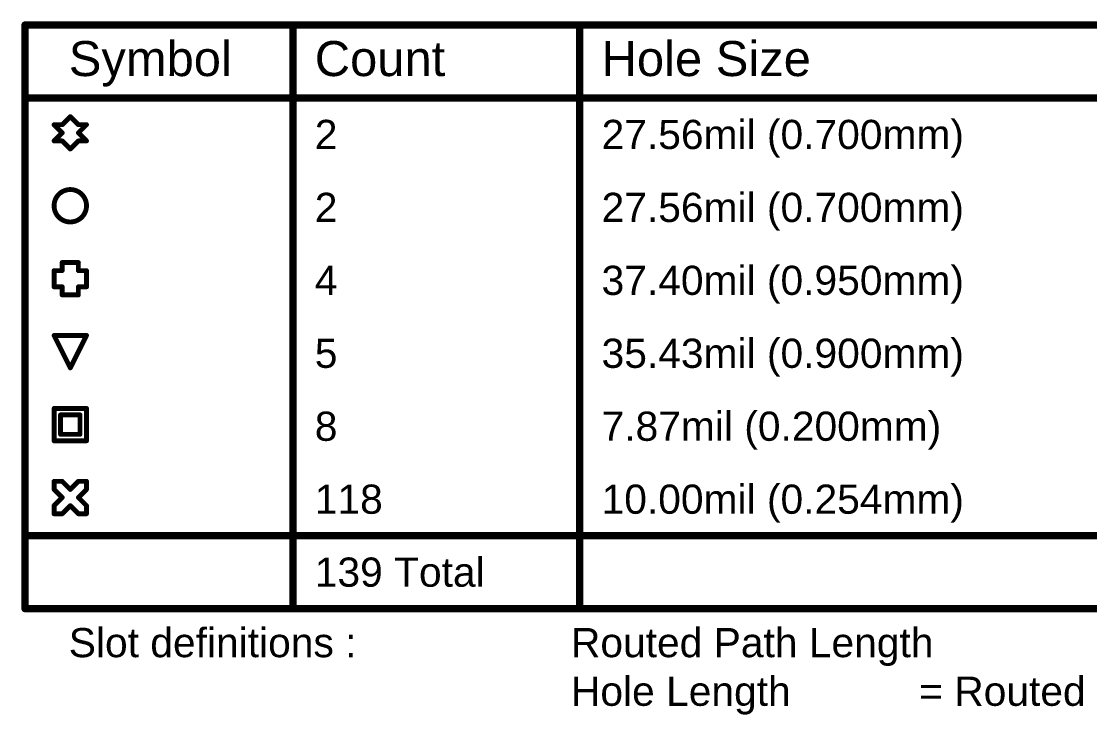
# Model space of a CAD drawing. Header units: inches. Extents: x -13 to 356, y -4 to 120.
# Drawn here: x 47.8 to 103.6, y 30.2 to 66.5 of the extents above; entities that cross this region are included whole.
import ezdxf

# ---------------------------------------------------------------- set-up
doc = ezdxf.new("R2010")
doc.units = ezdxf.units.IN
doc.layers.add('Drill Drawing', color=1, linetype='Continuous')
doc.styles.add('Arial', font='', dxfattribs={"height": 0.2})
doc.styles.get('Arial').set_extended_font_data('Arial')

msp = doc.modelspace()

# ---------------------------------------------------------------- linework, layer by layer
at = {"layer": 'Drill Drawing'}
for points in [[(47.943, 66.267, 0.381, 0.381, 0), (355.805, 66.267, 0.381, 0.381, 0)], [(47.943, 35.787, 0.381, 0.381, 0), (47.943, 66.267, 0.381, 0.381, 0)], [(61.935, 35.787, 0.381, 0.381, 0), (61.935, 66.267, 0.381, 0.381, 0)], [(76.917, 35.787, 0.381, 0.381, 0), (76.917, 66.267, 0.381, 0.381, 0)], [(47.943, 62.457, 0.381, 0.381, 0), (355.805, 62.457, 0.381, 0.381, 0)], [(49.885, 61.06, 0.254, 0.254, 0), (50.308, 61.483, 0.254, 0.254, 0)], [(50.308, 61.483, 0.254, 0.254, 0), (50.731, 61.06, 0.254, 0.254, 0)], [(49.461, 61.06, 0.254, 0.254, 0), (49.885, 60.637, 0.254, 0.254, 0)], [(49.461, 61.06, 0.254, 0.254, 0), (49.885, 61.06, 0.254, 0.254, 0)], [(50.731, 61.06, 0.254, 0.254, 0), (51.155, 61.06, 0.254, 0.254, 0)], [(50.731, 60.637, 0.254, 0.254, 0), (51.155, 61.06, 0.254, 0.254, 0)], [(49.461, 60.213, 0.254, 0.254, 0), (49.885, 60.637, 0.254, 0.254, 0)], [(49.461, 60.213, 0.254, 0.254, 0), (49.885, 60.213, 0.254, 0.254, 0)], [(49.885, 60.213, 0.254, 0.254, 0), (50.308, 59.79, 0.254, 0.254, 0)], [(50.308, 59.79, 0.254, 0.254, 0), (50.731, 60.213, 0.254, 0.254, 0)], [(50.731, 60.637, 0.254, 0.254, 0), (51.155, 60.213, 0.254, 0.254, 0)], [(50.731, 60.213, 0.254, 0.254, 0), (51.155, 60.213, 0.254, 0.254, 0)], [(49.885, 53.44, 0.254, 0.254, 0), (49.885, 53.863, 0.254, 0.254, 0)], [(49.885, 53.863, 0.254, 0.254, 0), (50.731, 53.863, 0.254, 0.254, 0)], [(50.731, 53.44, 0.254, 0.254, 0), (50.731, 53.863, 0.254, 0.254, 0)], [(49.461, 52.593, 0.254, 0.254, 0), (49.461, 53.44, 0.254, 0.254, 0)], [(49.461, 53.44, 0.254, 0.254, 0), (49.885, 53.44, 0.254, 0.254, 0)], [(50.731, 53.44, 0.254, 0.254, 0), (51.155, 53.44, 0.254, 0.254, 0)], [(51.155, 52.593, 0.254, 0.254, 0), (51.155, 53.44, 0.254, 0.254, 0)], [(49.461, 52.593, 0.254, 0.254, 0), (49.885, 52.593, 0.254, 0.254, 0)], [(49.885, 52.17, 0.254, 0.254, 0), (49.885, 52.593, 0.254, 0.254, 0)], [(50.731, 52.593, 0.254, 0.254, 0), (51.155, 52.593, 0.254, 0.254, 0)], [(50.731, 52.17, 0.254, 0.254, 0), (50.731, 52.593, 0.254, 0.254, 0)], [(49.885, 52.17, 0.254, 0.254, 0), (50.731, 52.17, 0.254, 0.254, 0)], [(49.461, 50.053, 0.254, 0.254, 0), (51.155, 50.053, 0.254, 0.254, 0)], [(49.461, 50.053, 0.254, 0.254, 0), (50.308, 48.36, 0.254, 0.254, 0)], [(50.308, 48.36, 0.254, 0.254, 0), (51.155, 50.053, 0.254, 0.254, 0)], [(49.461, 46.243, 0.254, 0.254, 0), (51.155, 46.243, 0.254, 0.254, 0)], [(49.461, 44.55, 0.254, 0.254, 0), (49.461, 46.243, 0.254, 0.254, 0)], [(51.155, 44.55, 0.254, 0.254, 0), (51.155, 46.243, 0.254, 0.254, 0)], [(49.8, 45.905, 0.254, 0.254, 0), (50.816, 45.905, 0.254, 0.254, 0)], [(49.8, 44.889, 0.254, 0.254, 0), (49.8, 45.905, 0.254, 0.254, 0)], [(50.816, 44.889, 0.254, 0.254, 0), (50.816, 45.905, 0.254, 0.254, 0)], [(49.461, 44.55, 0.254, 0.254, 0), (51.155, 44.55, 0.254, 0.254, 0)], [(49.8, 44.889, 0.254, 0.254, 0), (50.816, 44.889, 0.254, 0.254, 0)], [(49.461, 42.01, 0.254, 0.254, 0), (49.461, 42.433, 0.254, 0.254, 0)], [(49.461, 42.433, 0.254, 0.254, 0), (49.885, 42.433, 0.254, 0.254, 0)], [(49.885, 42.433, 0.254, 0.254, 0), (50.308, 42.01, 0.254, 0.254, 0)], [(50.308, 42.01, 0.254, 0.254, 0), (50.731, 42.433, 0.254, 0.254, 0)], [(50.731, 42.433, 0.254, 0.254, 0), (51.155, 42.433, 0.254, 0.254, 0)], [(51.155, 42.01, 0.254, 0.254, 0), (51.155, 42.433, 0.254, 0.254, 0)], [(49.461, 42.01, 0.254, 0.254, 0), (49.885, 41.587, 0.254, 0.254, 0)], [(50.731, 41.587, 0.254, 0.254, 0), (51.155, 42.01, 0.254, 0.254, 0)], [(49.461, 41.163, 0.254, 0.254, 0), (49.885, 41.587, 0.254, 0.254, 0)], [(50.731, 41.587, 0.254, 0.254, 0), (51.155, 41.163, 0.254, 0.254, 0)], [(49.461, 40.74, 0.254, 0.254, 0), (49.461, 41.163, 0.254, 0.254, 0)], [(49.461, 40.74, 0.254, 0.254, 0), (49.885, 40.74, 0.254, 0.254, 0)], [(49.885, 40.74, 0.254, 0.254, 0), (50.308, 41.163, 0.254, 0.254, 0)], [(50.308, 41.163, 0.254, 0.254, 0), (50.731, 40.74, 0.254, 0.254, 0)], [(50.731, 40.74, 0.254, 0.254, 0), (51.155, 40.74, 0.254, 0.254, 0)], [(51.155, 40.74, 0.254, 0.254, 0), (51.155, 41.163, 0.254, 0.254, 0)], [(47.943, 39.597, 0.381, 0.381, 0), (355.805, 39.597, 0.381, 0.381, 0)], [(47.943, 35.787, 0.381, 0.381, 0), (355.805, 35.787, 0.381, 0.381, 0)]]:
    msp.add_lwpolyline(points, format="xyseb", dxfattribs=at)
for points in [[(47.847, 66.267, 0.191, 0.191, 1), (48.038, 66.267, 0.191, 0.191, 1)], [(47.847, 66.267, 0.191, 0.191, 1), (48.038, 66.267, 0.191, 0.191, 1)], [(61.839, 66.267, 0.191, 0.191, 1), (62.03, 66.267, 0.191, 0.191, 1)], [(76.822, 66.267, 0.191, 0.191, 1), (77.012, 66.267, 0.191, 0.191, 1)], [(47.847, 62.457, 0.191, 0.191, 1), (48.038, 62.457, 0.191, 0.191, 1)], [(50.244, 61.483, 0.127, 0.127, 1), (50.371, 61.483, 0.127, 0.127, 1)], [(50.244, 61.483, 0.127, 0.127, 1), (50.371, 61.483, 0.127, 0.127, 1)], [(49.398, 61.06, 0.127, 0.127, 1), (49.525, 61.06, 0.127, 0.127, 1)], [(49.398, 61.06, 0.127, 0.127, 1), (49.525, 61.06, 0.127, 0.127, 1)], [(49.821, 61.06, 0.127, 0.127, 1), (49.948, 61.06, 0.127, 0.127, 1)], [(49.821, 61.06, 0.127, 0.127, 1), (49.948, 61.06, 0.127, 0.127, 1)], [(50.668, 61.06, 0.127, 0.127, 1), (50.795, 61.06, 0.127, 0.127, 1)], [(50.668, 61.06, 0.127, 0.127, 1), (50.795, 61.06, 0.127, 0.127, 1)], [(51.091, 61.06, 0.127, 0.127, 1), (51.218, 61.06, 0.127, 0.127, 1)], [(51.091, 61.06, 0.127, 0.127, 1), (51.218, 61.06, 0.127, 0.127, 1)], [(49.398, 60.213, 0.127, 0.127, 1), (49.525, 60.213, 0.127, 0.127, 1)], [(49.398, 60.213, 0.127, 0.127, 1), (49.525, 60.213, 0.127, 0.127, 1)], [(49.821, 60.637, 0.127, 0.127, 1), (49.948, 60.637, 0.127, 0.127, 1)], [(49.821, 60.637, 0.127, 0.127, 1), (49.948, 60.637, 0.127, 0.127, 1)], [(49.821, 60.213, 0.127, 0.127, 1), (49.948, 60.213, 0.127, 0.127, 1)], [(49.821, 60.213, 0.127, 0.127, 1), (49.948, 60.213, 0.127, 0.127, 1)], [(50.668, 60.637, 0.127, 0.127, 1), (50.795, 60.637, 0.127, 0.127, 1)], [(50.668, 60.637, 0.127, 0.127, 1), (50.795, 60.637, 0.127, 0.127, 1)], [(50.668, 60.213, 0.127, 0.127, 1), (50.795, 60.213, 0.127, 0.127, 1)], [(50.668, 60.213, 0.127, 0.127, 1), (50.795, 60.213, 0.127, 0.127, 1)], [(51.091, 60.213, 0.127, 0.127, 1), (51.218, 60.213, 0.127, 0.127, 1)], [(51.091, 60.213, 0.127, 0.127, 1), (51.218, 60.213, 0.127, 0.127, 1)], [(50.244, 59.79, 0.127, 0.127, 1), (50.371, 59.79, 0.127, 0.127, 1)], [(50.244, 59.79, 0.127, 0.127, 1), (50.371, 59.79, 0.127, 0.127, 1)], [(51.155, 56.827, 0.254, 0.254, 1), (49.461, 56.827, 0.254, 0.254, 1)], [(49.398, 56.827, 0.127, 0.127, 1), (49.525, 56.827, 0.127, 0.127, 1)], [(51.091, 56.827, 0.127, 0.127, 1), (51.218, 56.827, 0.127, 0.127, 1)], [(49.821, 53.863, 0.127, 0.127, 1), (49.948, 53.863, 0.127, 0.127, 1)], [(49.821, 53.863, 0.127, 0.127, 1), (49.948, 53.863, 0.127, 0.127, 1)], [(50.668, 53.863, 0.127, 0.127, 1), (50.795, 53.863, 0.127, 0.127, 1)], [(50.668, 53.863, 0.127, 0.127, 1), (50.795, 53.863, 0.127, 0.127, 1)], [(49.398, 53.44, 0.127, 0.127, 1), (49.525, 53.44, 0.127, 0.127, 1)], [(49.398, 53.44, 0.127, 0.127, 1), (49.525, 53.44, 0.127, 0.127, 1)], [(49.821, 53.44, 0.127, 0.127, 1), (49.948, 53.44, 0.127, 0.127, 1)], [(49.821, 53.44, 0.127, 0.127, 1), (49.948, 53.44, 0.127, 0.127, 1)], [(50.668, 53.44, 0.127, 0.127, 1), (50.795, 53.44, 0.127, 0.127, 1)], [(50.668, 53.44, 0.127, 0.127, 1), (50.795, 53.44, 0.127, 0.127, 1)], [(51.091, 53.44, 0.127, 0.127, 1), (51.218, 53.44, 0.127, 0.127, 1)], [(51.091, 53.44, 0.127, 0.127, 1), (51.218, 53.44, 0.127, 0.127, 1)], [(49.398, 52.593, 0.127, 0.127, 1), (49.525, 52.593, 0.127, 0.127, 1)], [(49.398, 52.593, 0.127, 0.127, 1), (49.525, 52.593, 0.127, 0.127, 1)], [(49.821, 52.593, 0.127, 0.127, 1), (49.948, 52.593, 0.127, 0.127, 1)], [(49.821, 52.593, 0.127, 0.127, 1), (49.948, 52.593, 0.127, 0.127, 1)], [(50.668, 52.593, 0.127, 0.127, 1), (50.795, 52.593, 0.127, 0.127, 1)], [(50.668, 52.593, 0.127, 0.127, 1), (50.795, 52.593, 0.127, 0.127, 1)], [(51.091, 52.593, 0.127, 0.127, 1), (51.218, 52.593, 0.127, 0.127, 1)], [(51.091, 52.593, 0.127, 0.127, 1), (51.218, 52.593, 0.127, 0.127, 1)], [(49.821, 52.17, 0.127, 0.127, 1), (49.948, 52.17, 0.127, 0.127, 1)], [(49.821, 52.17, 0.127, 0.127, 1), (49.948, 52.17, 0.127, 0.127, 1)], [(50.668, 52.17, 0.127, 0.127, 1), (50.795, 52.17, 0.127, 0.127, 1)], [(50.668, 52.17, 0.127, 0.127, 1), (50.795, 52.17, 0.127, 0.127, 1)], [(49.398, 50.053, 0.127, 0.127, 1), (49.525, 50.053, 0.127, 0.127, 1)], [(49.398, 50.053, 0.127, 0.127, 1), (49.525, 50.053, 0.127, 0.127, 1)], [(51.091, 50.053, 0.127, 0.127, 1), (51.218, 50.053, 0.127, 0.127, 1)], [(51.091, 50.053, 0.127, 0.127, 1), (51.218, 50.053, 0.127, 0.127, 1)], [(50.244, 48.36, 0.127, 0.127, 1), (50.371, 48.36, 0.127, 0.127, 1)], [(50.244, 48.36, 0.127, 0.127, 1), (50.371, 48.36, 0.127, 0.127, 1)], [(49.398, 46.243, 0.127, 0.127, 1), (49.525, 46.243, 0.127, 0.127, 1)], [(49.398, 46.243, 0.127, 0.127, 1), (49.525, 46.243, 0.127, 0.127, 1)], [(51.091, 46.243, 0.127, 0.127, 1), (51.218, 46.243, 0.127, 0.127, 1)], [(51.091, 46.243, 0.127, 0.127, 1), (51.218, 46.243, 0.127, 0.127, 1)], [(49.736, 45.905, 0.127, 0.127, 1), (49.863, 45.905, 0.127, 0.127, 1)], [(49.736, 45.905, 0.127, 0.127, 1), (49.863, 45.905, 0.127, 0.127, 1)], [(50.752, 45.905, 0.127, 0.127, 1), (50.879, 45.905, 0.127, 0.127, 1)], [(50.752, 45.905, 0.127, 0.127, 1), (50.879, 45.905, 0.127, 0.127, 1)], [(49.398, 44.55, 0.127, 0.127, 1), (49.525, 44.55, 0.127, 0.127, 1)], [(49.398, 44.55, 0.127, 0.127, 1), (49.525, 44.55, 0.127, 0.127, 1)], [(49.736, 44.889, 0.127, 0.127, 1), (49.863, 44.889, 0.127, 0.127, 1)], [(49.736, 44.889, 0.127, 0.127, 1), (49.863, 44.889, 0.127, 0.127, 1)], [(50.752, 44.889, 0.127, 0.127, 1), (50.879, 44.889, 0.127, 0.127, 1)], [(50.752, 44.889, 0.127, 0.127, 1), (50.879, 44.889, 0.127, 0.127, 1)], [(51.091, 44.55, 0.127, 0.127, 1), (51.218, 44.55, 0.127, 0.127, 1)], [(51.091, 44.55, 0.127, 0.127, 1), (51.218, 44.55, 0.127, 0.127, 1)], [(49.398, 42.433, 0.127, 0.127, 1), (49.525, 42.433, 0.127, 0.127, 1)], [(49.398, 42.433, 0.127, 0.127, 1), (49.525, 42.433, 0.127, 0.127, 1)], [(49.821, 42.433, 0.127, 0.127, 1), (49.948, 42.433, 0.127, 0.127, 1)], [(49.821, 42.433, 0.127, 0.127, 1), (49.948, 42.433, 0.127, 0.127, 1)], [(50.668, 42.433, 0.127, 0.127, 1), (50.795, 42.433, 0.127, 0.127, 1)], [(50.668, 42.433, 0.127, 0.127, 1), (50.795, 42.433, 0.127, 0.127, 1)], [(51.091, 42.433, 0.127, 0.127, 1), (51.218, 42.433, 0.127, 0.127, 1)], [(51.091, 42.433, 0.127, 0.127, 1), (51.218, 42.433, 0.127, 0.127, 1)], [(49.398, 42.01, 0.127, 0.127, 1), (49.525, 42.01, 0.127, 0.127, 1)], [(49.398, 42.01, 0.127, 0.127, 1), (49.525, 42.01, 0.127, 0.127, 1)], [(50.244, 42.01, 0.127, 0.127, 1), (50.371, 42.01, 0.127, 0.127, 1)], [(50.244, 42.01, 0.127, 0.127, 1), (50.371, 42.01, 0.127, 0.127, 1)], [(51.091, 42.01, 0.127, 0.127, 1), (51.218, 42.01, 0.127, 0.127, 1)], [(51.091, 42.01, 0.127, 0.127, 1), (51.218, 42.01, 0.127, 0.127, 1)], [(49.821, 41.587, 0.127, 0.127, 1), (49.948, 41.587, 0.127, 0.127, 1)], [(49.821, 41.587, 0.127, 0.127, 1), (49.948, 41.587, 0.127, 0.127, 1)], [(50.668, 41.587, 0.127, 0.127, 1), (50.795, 41.587, 0.127, 0.127, 1)], [(50.668, 41.587, 0.127, 0.127, 1), (50.795, 41.587, 0.127, 0.127, 1)], [(49.398, 41.163, 0.127, 0.127, 1), (49.525, 41.163, 0.127, 0.127, 1)], [(49.398, 41.163, 0.127, 0.127, 1), (49.525, 41.163, 0.127, 0.127, 1)], [(49.398, 40.74, 0.127, 0.127, 1), (49.525, 40.74, 0.127, 0.127, 1)], [(49.398, 40.74, 0.127, 0.127, 1), (49.525, 40.74, 0.127, 0.127, 1)], [(49.821, 40.74, 0.127, 0.127, 1), (49.948, 40.74, 0.127, 0.127, 1)], [(49.821, 40.74, 0.127, 0.127, 1), (49.948, 40.74, 0.127, 0.127, 1)], [(50.244, 41.163, 0.127, 0.127, 1), (50.371, 41.163, 0.127, 0.127, 1)], [(50.244, 41.163, 0.127, 0.127, 1), (50.371, 41.163, 0.127, 0.127, 1)], [(50.668, 40.74, 0.127, 0.127, 1), (50.795, 40.74, 0.127, 0.127, 1)], [(50.668, 40.74, 0.127, 0.127, 1), (50.795, 40.74, 0.127, 0.127, 1)], [(51.091, 41.163, 0.127, 0.127, 1), (51.218, 41.163, 0.127, 0.127, 1)], [(51.091, 41.163, 0.127, 0.127, 1), (51.218, 41.163, 0.127, 0.127, 1)], [(51.091, 40.74, 0.127, 0.127, 1), (51.218, 40.74, 0.127, 0.127, 1)], [(51.091, 40.74, 0.127, 0.127, 1), (51.218, 40.74, 0.127, 0.127, 1)], [(47.847, 39.597, 0.191, 0.191, 1), (48.038, 39.597, 0.191, 0.191, 1)], [(47.847, 35.787, 0.191, 0.191, 1), (48.038, 35.787, 0.191, 0.191, 1)], [(47.847, 35.787, 0.191, 0.191, 1), (48.038, 35.787, 0.191, 0.191, 1)], [(61.839, 35.787, 0.191, 0.191, 1), (62.03, 35.787, 0.191, 0.191, 1)], [(76.822, 35.787, 0.191, 0.191, 1), (77.012, 35.787, 0.191, 0.191, 1)]]:
    msp.add_lwpolyline(points, format="xyseb", close=True, dxfattribs=at)

# ---------------------------------------------------------------- texts
at = {"layer": 'Drill Drawing', "style": 'Arial'}
for s, height, p in [('Symbol', 1.8288, (50.228, 63.6)), ('Count', 1.8288, (63.078, 63.6)), ('Hole Size', 1.8288, (78.06, 63.6)), ('27.56mil (0.700mm)', 1.524, (78.06, 59.79)), ('2', 1.524, (63.078, 59.79)), ('2', 1.524, (63.078, 55.98)), ('27.56mil (0.700mm)', 1.524, (78.06, 55.98)), ('4', 1.524, (63.078, 52.17)), ('37.40mil (0.950mm)', 1.524, (78.06, 52.17)), ('5', 1.524, (63.078, 48.36)), ('35.43mil (0.900mm)', 1.524, (78.06, 48.36)), ('8', 1.524, (63.078, 44.55)), ('7.87mil (0.200mm)', 1.524, (78.06, 44.55)), ('118', 1.524, (63.078, 40.74)), ('10.00mil (0.254mm)', 1.524, (78.06, 40.74)), ('139 Total', 1.524, (63.078, 36.93)), ('Slot definitions :', 1.524, (50.228, 33.248)), ('Routed Path Length', 1.524, (76.459, 33.248)), ('Hole Length', 1.524, (76.459, 30.708)), (' = Routed Path Length + Tool Size = Slot length as defined in the PCB layout', 1.524, (94.056, 30.708))]:
    msp.add_text(s, height=height, dxfattribs=at).set_placement(p)

doc.saveas('drawing.dxf')
